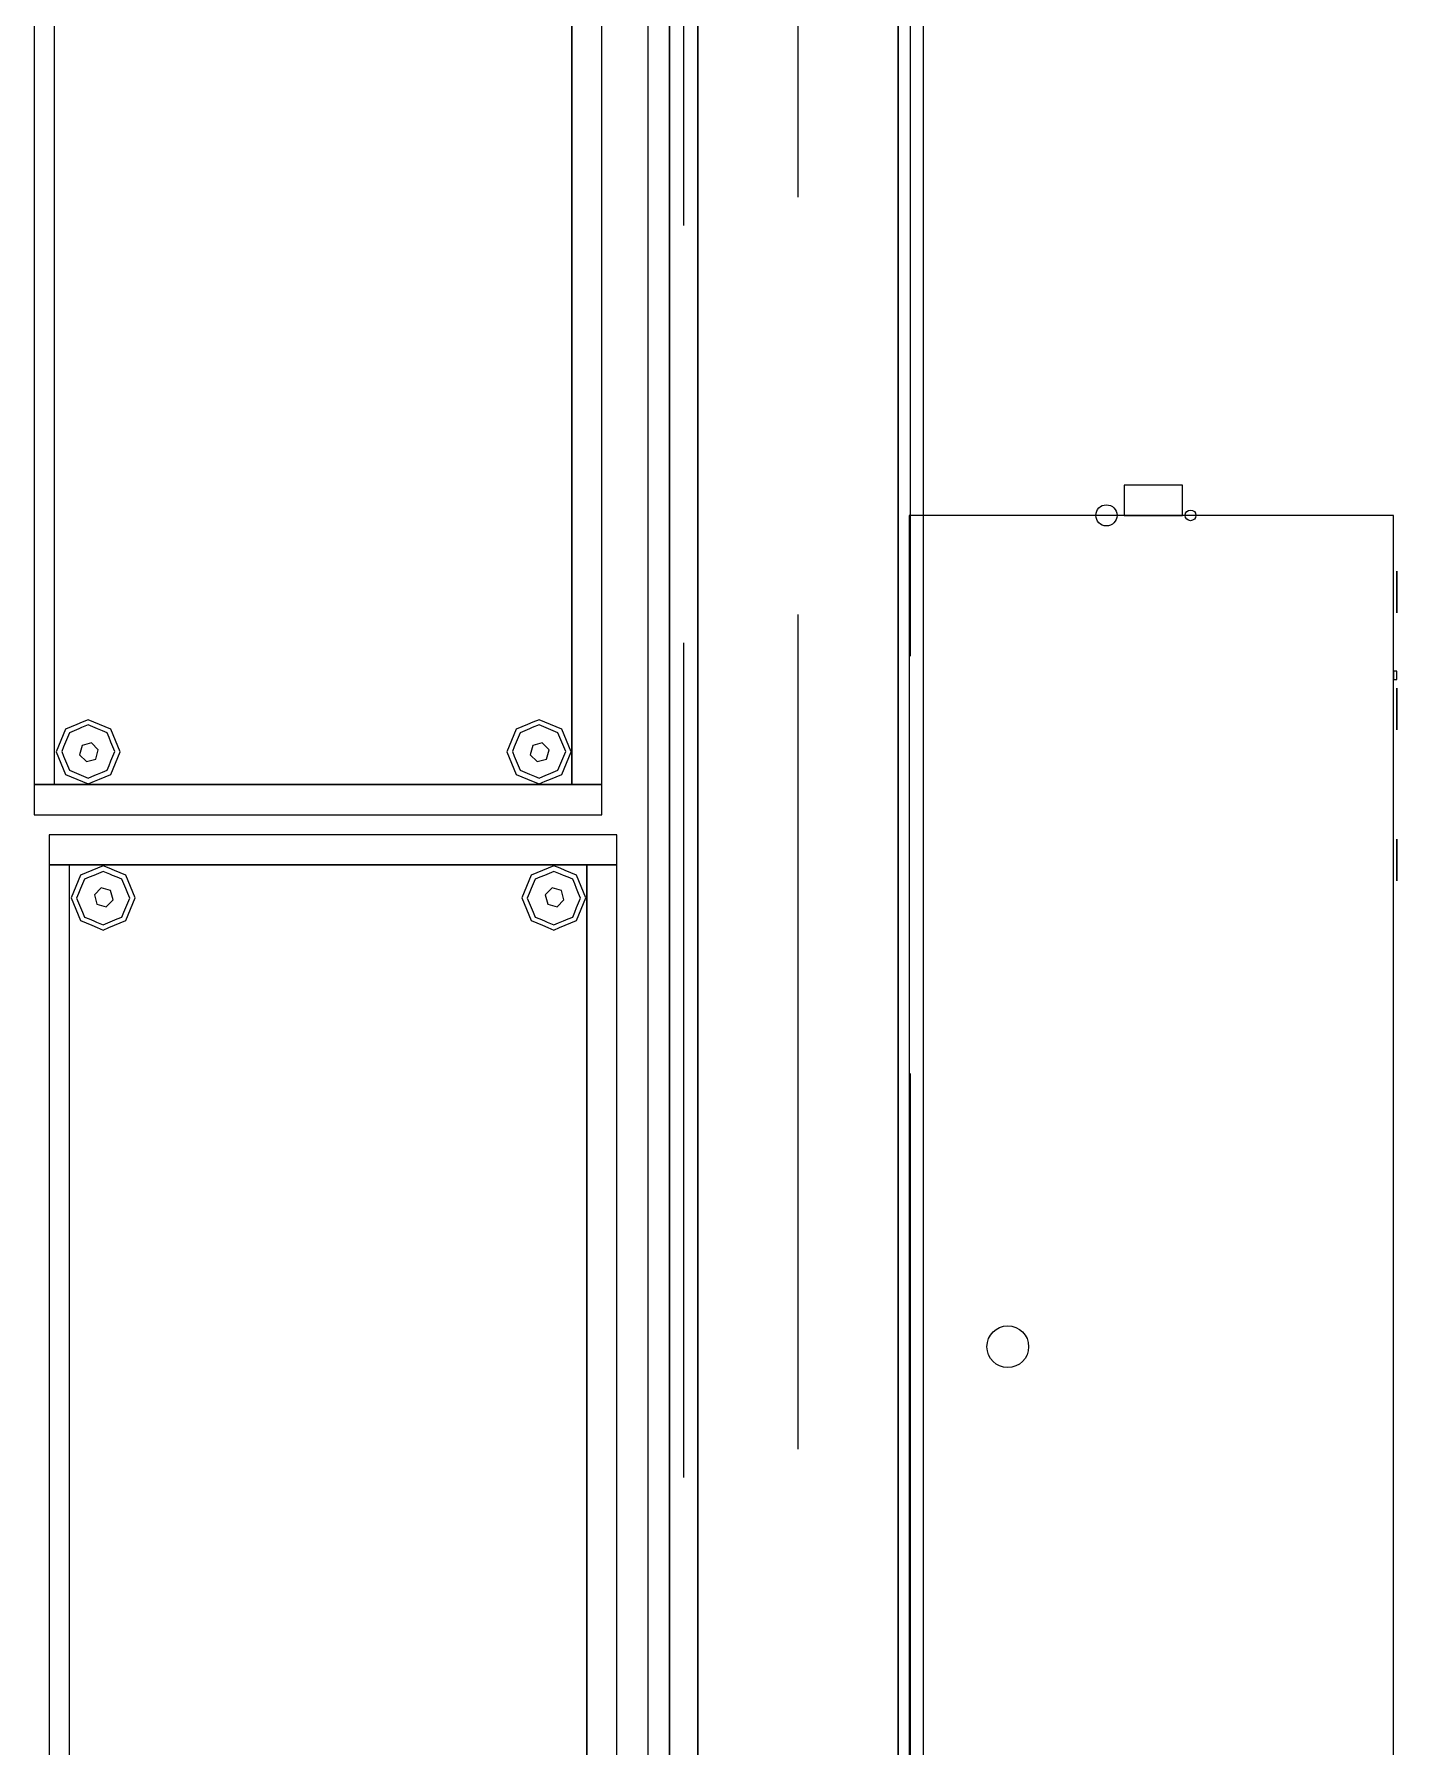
# Model space of a CAD drawing. Header units: millimetres. Extents: x -28.2 to 24.3, y -24.8 to 12.4.
# Drawn here: x 7.156 to 7.972, y -5.292 to -4.267 of the extents above; entities that cross this region are included whole.
import ezdxf

# ---------------------------------------------------------------- set-up
doc = ezdxf.new("R2010")
doc.units = ezdxf.units.MM
doc.linetypes.add('Dashed', pattern=[0.75, 0.5, -0.25])
for name, color, linetype in [('BUILDINGELEMENTPROXY', 8, 'Continuous'), ('EJE_MUROS', 8, 'Continuous'), ('FURNISHINGELEMENT', 8, 'Continuous'), ('LOSAS', 3, 'Continuous'), ('MUROS', 7, 'Continuous')]:
    doc.layers.add(name, color=color, linetype=linetype)

msp = doc.modelspace()

# ---------------------------------------------------------------- linework, layer by layer
at = {"layer": 'BUILDINGELEMENTPROXY'}
for p, q in [((7.8442, -4.5366), (7.8092, -4.5366)), ((7.8092, -4.5366), (7.8092, -4.5548)), ((7.8442, -4.5548), (7.8442, -4.5366)), ((7.6805, -4.5548), (7.6805, -5.3348)), ((7.9705, -4.5548), (7.6805, -4.5548)), ((7.8092, -4.5548), (7.8442, -4.5548)), ((7.9705, -5.3348), (7.9705, -4.5548)), ((7.9725, -4.5982), (7.9725, -4.5882)), ((7.9725, -4.5882), (7.9725, -4.5934)), ((7.9725, -4.5934), (7.9725, -4.5956)), ((7.9725, -4.5956), (7.9725, -4.6057)), ((7.9725, -4.5973), (7.9725, -4.6007)), ((7.9725, -4.604), (7.9725, -4.5973)), ((7.9725, -4.6032), (7.9725, -4.5982)), ((7.9725, -4.6007), (7.9725, -4.604)), ((7.9725, -4.6132), (7.9725, -4.6032)), ((7.9725, -4.6057), (7.9725, -4.6079)), ((7.9725, -4.6079), (7.9725, -4.6132)), ((7.9725, -4.6482), (7.9705, -4.6482)), ((7.9705, -4.6482), (7.9705, -4.6532)), ((7.9705, -4.6532), (7.9725, -4.6532)), ((7.9725, -4.6532), (7.9725, -4.6482)), ((7.9725, -4.6632), (7.9725, -4.6582)), ((7.9725, -4.6582), (7.9725, -4.6632)), ((7.9725, -4.6782), (7.9725, -4.6632)), ((7.9725, -4.6632), (7.9725, -4.6782)), ((7.9725, -4.6832), (7.9725, -4.6782)), ((7.9725, -4.6782), (7.9725, -4.6832)), ((7.9725, -4.7488), (7.9725, -4.7588)), ((7.9725, -4.7738), (7.9725, -4.7488)), ((7.9725, -4.7588), (7.9725, -4.7638)), ((7.9725, -4.7638), (7.9725, -4.7738))]:
    msp.add_line(p, q, dxfattribs=at)
for centre, radius in [((7.7986, -4.5548), 0.00635), ((7.849, -4.5548), 0.0032), ((7.7395, -5.0528), 0.0125)]:
    msp.add_circle(centre, radius, dxfattribs=at)
at = {"layer": 'EJE_MUROS', "linetype": 'Dashed'}
for p, q in [((7.6813, -6.1391), (7.6813, 0.8359)), ((7.6138, 0.6359), (7.6138, -5.9241)), ((7.5453, 0.6189), (7.5453, -5.9071))]:
    msp.add_line(p, q, dxfattribs=at)
at = {"layer": 'FURNISHINGELEMENT'}
for p, q in [((7.1563, -3.8141, 0.376), (7.1563, -4.7341, 0.376)), ((7.4963, -4.7341, 0.376), (7.4963, -3.8141, 0.376)), ((7.1563, -3.8321, 0.394), (7.1563, -4.7161, 0.394)), ((7.1563, -3.8321, 2.13), (7.1563, -4.7161, 2.13)), ((7.1683, -3.8321, 1.2655), (7.1683, -4.7161, 1.2655)), ((7.1683, -3.8321, 1.8502), (7.1683, -4.7161, 1.8502)), ((7.1683, -3.8321, 1.5578), (7.1683, -4.7161, 1.5578)), ((7.1683, -3.8321, 0.9732), (7.1683, -4.7161, 0.9732)), ((7.1683, -3.8321, 0.6808), (7.1683, -4.7161, 0.6808)), ((7.4783, -4.7161, 1.2655), (7.4783, -3.8321, 1.2655)), ((7.4783, -4.7161, 1.8502), (7.4783, -3.8321, 1.8502)), ((7.4783, -4.7161, 1.5578), (7.4783, -3.8321, 1.5578)), ((7.4783, -4.7161, 0.9732), (7.4783, -3.8321, 0.9732)), ((7.4783, -4.7161, 0.394), (7.4783, -3.8321, 0.394)), ((7.4783, -4.7161, 0.6808), (7.4783, -3.8321, 0.6808)), ((7.4783, -3.8321, 2.112), (7.4783, -4.7161, 2.112)), ((7.4963, -4.7161, 2.13), (7.4963, -3.8321, 2.13)), ((7.4963, -4.7161, 2.112), (7.4963, -3.8321, 2.112)), ((7.1887, -4.6772, 0.3224), (7.1851, -4.6787, 0.3224)), ((7.1887, -4.6772, 0.3224), (7.1851, -4.6787, 0.3224)), ((7.1921, -4.6786, 0.3224), (7.1887, -4.6772, 0.3224)), ((7.1921, -4.6786, 0.3224), (7.1887, -4.6772, 0.3224)), ((7.4587, -4.6772, 0.3224), (7.4551, -4.6787, 0.3224)), ((7.4587, -4.6772, 0.3224), (7.4551, -4.6787, 0.3224)), ((7.4621, -4.6786, 0.3224), (7.4587, -4.6772, 0.3224)), ((7.4621, -4.6786, 0.3224), (7.4587, -4.6772, 0.3224)), ((7.1737, -4.6862, 0.3224), (7.1723, -4.6896, 0.3224)), ((7.1737, -4.6862, 0.3224), (7.1723, -4.6896, 0.3224)), ((7.1751, -4.6828, 0.3224), (7.1737, -4.6862, 0.3224)), ((7.1751, -4.6828, 0.3224), (7.1737, -4.6862, 0.3224)), ((7.1785, -4.6814, 0.3224), (7.1751, -4.6828, 0.3224)), ((7.1785, -4.6814, 0.3224), (7.1751, -4.6828, 0.3224)), ((7.1763, -4.6878, 0.3149), (7.1751, -4.6906, 0.3149)), ((7.1763, -4.6878, 0.3149), (7.1751, -4.6906, 0.3149)), ((7.1774, -4.685, 0.3149), (7.1763, -4.6878, 0.3149)), ((7.1774, -4.685, 0.3149), (7.1763, -4.6878, 0.3149)), ((7.1803, -4.6838, 0.3149), (7.1774, -4.685, 0.3149)), ((7.1803, -4.6838, 0.3149), (7.1774, -4.685, 0.3149)), ((7.1819, -4.68, 0.3224), (7.1785, -4.6814, 0.3224)), ((7.1819, -4.68, 0.3224), (7.1785, -4.6814, 0.3224)), ((7.1831, -4.6826, 0.3149), (7.1803, -4.6838, 0.3149)), ((7.1831, -4.6826, 0.3149), (7.1803, -4.6838, 0.3149)), ((7.1851, -4.6787, 0.3224), (7.1819, -4.68, 0.3224)), ((7.1851, -4.6787, 0.3224), (7.1819, -4.68, 0.3224)), ((7.1847, -4.6819, 0.3149), (7.1831, -4.6826, 0.3149)), ((7.1847, -4.6819, 0.3149), (7.1831, -4.6826, 0.3149)), ((7.1887, -4.6803, 0.3149), (7.1847, -4.6819, 0.3149)), ((7.1887, -4.6803, 0.3149), (7.1847, -4.6819, 0.3149)), ((7.1915, -4.6815, 0.3149), (7.1887, -4.6803, 0.3149)), ((7.1915, -4.6815, 0.3149), (7.1887, -4.6803, 0.3149)), ((7.1943, -4.6826, 0.3149), (7.1915, -4.6815, 0.3149)), ((7.1943, -4.6826, 0.3149), (7.1915, -4.6815, 0.3149)), ((7.1955, -4.68, 0.3224), (7.1921, -4.6786, 0.3224)), ((7.1955, -4.68, 0.3224), (7.1921, -4.6786, 0.3224)), ((7.1972, -4.6838, 0.3149), (7.1943, -4.6826, 0.3149)), ((7.1972, -4.6838, 0.3149), (7.1943, -4.6826, 0.3149)), ((7.1989, -4.6814, 0.3224), (7.1955, -4.68, 0.3224)), ((7.1989, -4.6814, 0.3224), (7.1955, -4.68, 0.3224)), ((7.2, -4.685, 0.3149), (7.1972, -4.6838, 0.3149)), ((7.2, -4.685, 0.3149), (7.1972, -4.6838, 0.3149)), ((7.2023, -4.6828, 0.3224), (7.1989, -4.6814, 0.3224)), ((7.2023, -4.6828, 0.3224), (7.1989, -4.6814, 0.3224)), ((7.2012, -4.6878, 0.3149), (7.2, -4.685, 0.3149)), ((7.2012, -4.6878, 0.3149), (7.2, -4.685, 0.3149)), ((7.2023, -4.6906, 0.3149), (7.2012, -4.6878, 0.3149)), ((7.2023, -4.6906, 0.3149), (7.2012, -4.6878, 0.3149)), ((7.2037, -4.6862, 0.3224), (7.2023, -4.6828, 0.3224)), ((7.2037, -4.6862, 0.3224), (7.2023, -4.6828, 0.3224)), ((7.2051, -4.6896, 0.3224), (7.2037, -4.6862, 0.3224)), ((7.2051, -4.6896, 0.3224), (7.2037, -4.6862, 0.3224)), ((7.4437, -4.6862, 0.3224), (7.4423, -4.6896, 0.3224)), ((7.4437, -4.6862, 0.3224), (7.4423, -4.6896, 0.3224)), ((7.4451, -4.6828, 0.3224), (7.4437, -4.6862, 0.3224)), ((7.4451, -4.6828, 0.3224), (7.4437, -4.6862, 0.3224)), ((7.4485, -4.6814, 0.3224), (7.4451, -4.6828, 0.3224)), ((7.4485, -4.6814, 0.3224), (7.4451, -4.6828, 0.3224)), ((7.4463, -4.6878, 0.3149), (7.4451, -4.6906, 0.3149)), ((7.4463, -4.6878, 0.3149), (7.4451, -4.6906, 0.3149)), ((7.4474, -4.685, 0.3149), (7.4463, -4.6878, 0.3149)), ((7.4474, -4.685, 0.3149), (7.4463, -4.6878, 0.3149)), ((7.4503, -4.6838, 0.3149), (7.4474, -4.685, 0.3149)), ((7.4503, -4.6838, 0.3149), (7.4474, -4.685, 0.3149)), ((7.4519, -4.68, 0.3224), (7.4485, -4.6814, 0.3224)), ((7.4519, -4.68, 0.3224), (7.4485, -4.6814, 0.3224)), ((7.4531, -4.6826, 0.3149), (7.4503, -4.6838, 0.3149)), ((7.4531, -4.6826, 0.3149), (7.4503, -4.6838, 0.3149)), ((7.4551, -4.6787, 0.3224), (7.4519, -4.68, 0.3224)), ((7.4551, -4.6787, 0.3224), (7.4519, -4.68, 0.3224)), ((7.4547, -4.6819, 0.3149), (7.4531, -4.6826, 0.3149)), ((7.4547, -4.6819, 0.3149), (7.4531, -4.6826, 0.3149)), ((7.4587, -4.6803, 0.3149), (7.4547, -4.6819, 0.3149)), ((7.4587, -4.6803, 0.3149), (7.4547, -4.6819, 0.3149)), ((7.4615, -4.6815, 0.3149), (7.4587, -4.6803, 0.3149)), ((7.4615, -4.6815, 0.3149), (7.4587, -4.6803, 0.3149)), ((7.4643, -4.6826, 0.3149), (7.4615, -4.6815, 0.3149)), ((7.4643, -4.6826, 0.3149), (7.4615, -4.6815, 0.3149)), ((7.4655, -4.68, 0.3224), (7.4621, -4.6786, 0.3224)), ((7.4655, -4.68, 0.3224), (7.4621, -4.6786, 0.3224)), ((7.4672, -4.6838, 0.3149), (7.4643, -4.6826, 0.3149)), ((7.4672, -4.6838, 0.3149), (7.4643, -4.6826, 0.3149)), ((7.4689, -4.6814, 0.3224), (7.4655, -4.68, 0.3224)), ((7.4689, -4.6814, 0.3224), (7.4655, -4.68, 0.3224)), ((7.47, -4.685, 0.3149), (7.4672, -4.6838, 0.3149)), ((7.47, -4.685, 0.3149), (7.4672, -4.6838, 0.3149)), ((7.4723, -4.6828, 0.3224), (7.4689, -4.6814, 0.3224)), ((7.4723, -4.6828, 0.3224), (7.4689, -4.6814, 0.3224)), ((7.4712, -4.6878, 0.3149), (7.47, -4.685, 0.3149)), ((7.4712, -4.6878, 0.3149), (7.47, -4.685, 0.3149)), ((7.4723, -4.6906, 0.3149), (7.4712, -4.6878, 0.3149)), ((7.4723, -4.6906, 0.3149), (7.4712, -4.6878, 0.3149)), ((7.4737, -4.6862, 0.3224), (7.4723, -4.6828, 0.3224)), ((7.4737, -4.6862, 0.3224), (7.4723, -4.6828, 0.3224)), ((7.4751, -4.6896, 0.3224), (7.4737, -4.6862, 0.3224)), ((7.4751, -4.6896, 0.3224), (7.4737, -4.6862, 0.3224)), ((7.1709, -4.693, 0.3224), (7.1695, -4.6964, 0.3224)), ((7.1709, -4.693, 0.3224), (7.1695, -4.6964, 0.3224)), ((7.1695, -4.6964, 0.3224), (7.1709, -4.6998, 0.3224)), ((7.1695, -4.6964, 0.3224), (7.1709, -4.6998, 0.3224)), ((7.1723, -4.6896, 0.3224), (7.1709, -4.693, 0.3224)), ((7.1723, -4.6896, 0.3224), (7.1709, -4.693, 0.3224)), ((7.1739, -4.6934, 0.3149), (7.1728, -4.6962, 0.3149)), ((7.1739, -4.6934, 0.3149), (7.1728, -4.6962, 0.3149)), ((7.1728, -4.6962, 0.3149), (7.1739, -4.699, 0.3149)), ((7.1728, -4.6962, 0.3149), (7.1739, -4.699, 0.3149)), ((7.1751, -4.6906, 0.3149), (7.1739, -4.6934, 0.3149)), ((7.1751, -4.6906, 0.3149), (7.1739, -4.6934, 0.3149)), ((7.185, -4.6926, 0.328), (7.1835, -4.6982, 0.328)), ((7.1835, -4.6982, 0.328), (7.1876, -4.7023, 0.328)), ((7.1906, -4.6911, 0.328), (7.185, -4.6926, 0.328)), ((7.1947, -4.6952, 0.328), (7.1906, -4.6911, 0.328)), ((7.1932, -4.7008, 0.328), (7.1947, -4.6952, 0.328)), ((7.2035, -4.6934, 0.3149), (7.2023, -4.6906, 0.3149)), ((7.2035, -4.6934, 0.3149), (7.2023, -4.6906, 0.3149)), ((7.2047, -4.6962, 0.3149), (7.2035, -4.6934, 0.3149)), ((7.2047, -4.6962, 0.3149), (7.2035, -4.6934, 0.3149)), ((7.2035, -4.699, 0.3149), (7.2047, -4.6962, 0.3149)), ((7.2035, -4.699, 0.3149), (7.2047, -4.6962, 0.3149)), ((7.2065, -4.693, 0.3224), (7.2051, -4.6896, 0.3224)), ((7.2065, -4.693, 0.3224), (7.2051, -4.6896, 0.3224)), ((7.2079, -4.6964, 0.3224), (7.2065, -4.693, 0.3224)), ((7.2079, -4.6964, 0.3224), (7.2065, -4.693, 0.3224)), ((7.2065, -4.6998, 0.3224), (7.2079, -4.6964, 0.3224)), ((7.2065, -4.6998, 0.3224), (7.2079, -4.6964, 0.3224)), ((7.4409, -4.693, 0.3224), (7.4395, -4.6964, 0.3224)), ((7.4409, -4.693, 0.3224), (7.4395, -4.6964, 0.3224)), ((7.4395, -4.6964, 0.3224), (7.4409, -4.6998, 0.3224)), ((7.4395, -4.6964, 0.3224), (7.4409, -4.6998, 0.3224)), ((7.4423, -4.6896, 0.3224), (7.4409, -4.693, 0.3224)), ((7.4423, -4.6896, 0.3224), (7.4409, -4.693, 0.3224)), ((7.4439, -4.6934, 0.3149), (7.4428, -4.6962, 0.3149)), ((7.4439, -4.6934, 0.3149), (7.4428, -4.6962, 0.3149)), ((7.4428, -4.6962, 0.3149), (7.4439, -4.699, 0.3149)), ((7.4428, -4.6962, 0.3149), (7.4439, -4.699, 0.3149)), ((7.4451, -4.6906, 0.3149), (7.4439, -4.6934, 0.3149)), ((7.4451, -4.6906, 0.3149), (7.4439, -4.6934, 0.3149)), ((7.455, -4.6926, 0.328), (7.4535, -4.6982, 0.328)), ((7.4535, -4.6982, 0.328), (7.4576, -4.7023, 0.328)), ((7.4606, -4.6911, 0.328), (7.455, -4.6926, 0.328)), ((7.4647, -4.6952, 0.328), (7.4606, -4.6911, 0.328)), ((7.4632, -4.7008, 0.328), (7.4647, -4.6952, 0.328)), ((7.4735, -4.6934, 0.3149), (7.4723, -4.6906, 0.3149)), ((7.4735, -4.6934, 0.3149), (7.4723, -4.6906, 0.3149)), ((7.4747, -4.6962, 0.3149), (7.4735, -4.6934, 0.3149)), ((7.4747, -4.6962, 0.3149), (7.4735, -4.6934, 0.3149)), ((7.4735, -4.699, 0.3149), (7.4747, -4.6962, 0.3149)), ((7.4735, -4.699, 0.3149), (7.4747, -4.6962, 0.3149)), ((7.4765, -4.693, 0.3224), (7.4751, -4.6896, 0.3224)), ((7.4765, -4.693, 0.3224), (7.4751, -4.6896, 0.3224)), ((7.4779, -4.6964, 0.3224), (7.4765, -4.693, 0.3224)), ((7.4779, -4.6964, 0.3224), (7.4765, -4.693, 0.3224)), ((7.4765, -4.6998, 0.3224), (7.4779, -4.6964, 0.3224)), ((7.4765, -4.6998, 0.3224), (7.4779, -4.6964, 0.3224)), ((7.1709, -4.6998, 0.3224), (7.1723, -4.7032, 0.3224)), ((7.1709, -4.6998, 0.3224), (7.1723, -4.7032, 0.3224)), ((7.1723, -4.7032, 0.3224), (7.1737, -4.7066, 0.3224)), ((7.1723, -4.7032, 0.3224), (7.1737, -4.7066, 0.3224)), ((7.1737, -4.7066, 0.3224), (7.1751, -4.71, 0.3224)), ((7.1737, -4.7066, 0.3224), (7.1751, -4.71, 0.3224)), ((7.1739, -4.699, 0.3149), (7.1751, -4.7019, 0.3149)), ((7.1739, -4.699, 0.3149), (7.1751, -4.7019, 0.3149)), ((7.1751, -4.7019, 0.3149), (7.1763, -4.7047, 0.3149)), ((7.1751, -4.7019, 0.3149), (7.1763, -4.7047, 0.3149)), ((7.1763, -4.7047, 0.3149), (7.1774, -4.7075, 0.3149)), ((7.1763, -4.7047, 0.3149), (7.1774, -4.7075, 0.3149)), ((7.1774, -4.7075, 0.3149), (7.1803, -4.7087, 0.3149)), ((7.1774, -4.7075, 0.3149), (7.1803, -4.7087, 0.3149)), ((7.1876, -4.7023, 0.328), (7.1932, -4.7008, 0.328)), ((7.1972, -4.7087, 0.3149), (7.2, -4.7075, 0.3149)), ((7.1972, -4.7087, 0.3149), (7.2, -4.7075, 0.3149)), ((7.2, -4.7075, 0.3149), (7.2012, -4.7047, 0.3149)), ((7.2, -4.7075, 0.3149), (7.2012, -4.7047, 0.3149)), ((7.2012, -4.7047, 0.3149), (7.2023, -4.7019, 0.3149)), ((7.2012, -4.7047, 0.3149), (7.2023, -4.7019, 0.3149)), ((7.2023, -4.7019, 0.3149), (7.2035, -4.699, 0.3149)), ((7.2023, -4.7019, 0.3149), (7.2035, -4.699, 0.3149)), ((7.2023, -4.71, 0.3224), (7.2037, -4.7066, 0.3224)), ((7.2023, -4.71, 0.3224), (7.2037, -4.7066, 0.3224)), ((7.2037, -4.7066, 0.3224), (7.2051, -4.7032, 0.3224)), ((7.2037, -4.7066, 0.3224), (7.2051, -4.7032, 0.3224)), ((7.2051, -4.7032, 0.3224), (7.2065, -4.6998, 0.3224)), ((7.2051, -4.7032, 0.3224), (7.2065, -4.6998, 0.3224)), ((7.4409, -4.6998, 0.3224), (7.4423, -4.7032, 0.3224)), ((7.4409, -4.6998, 0.3224), (7.4423, -4.7032, 0.3224)), ((7.4423, -4.7032, 0.3224), (7.4437, -4.7066, 0.3224)), ((7.4423, -4.7032, 0.3224), (7.4437, -4.7066, 0.3224)), ((7.4437, -4.7066, 0.3224), (7.4451, -4.71, 0.3224)), ((7.4437, -4.7066, 0.3224), (7.4451, -4.71, 0.3224)), ((7.4439, -4.699, 0.3149), (7.4451, -4.7019, 0.3149)), ((7.4439, -4.699, 0.3149), (7.4451, -4.7019, 0.3149)), ((7.4451, -4.7019, 0.3149), (7.4463, -4.7047, 0.3149)), ((7.4451, -4.7019, 0.3149), (7.4463, -4.7047, 0.3149)), ((7.4463, -4.7047, 0.3149), (7.4474, -4.7075, 0.3149)), ((7.4463, -4.7047, 0.3149), (7.4474, -4.7075, 0.3149)), ((7.4474, -4.7075, 0.3149), (7.4503, -4.7087, 0.3149)), ((7.4474, -4.7075, 0.3149), (7.4503, -4.7087, 0.3149)), ((7.4576, -4.7023, 0.328), (7.4632, -4.7008, 0.328)), ((7.4672, -4.7087, 0.3149), (7.47, -4.7075, 0.3149)), ((7.4672, -4.7087, 0.3149), (7.47, -4.7075, 0.3149)), ((7.47, -4.7075, 0.3149), (7.4712, -4.7047, 0.3149)), ((7.47, -4.7075, 0.3149), (7.4712, -4.7047, 0.3149)), ((7.4712, -4.7047, 0.3149), (7.4723, -4.7019, 0.3149)), ((7.4712, -4.7047, 0.3149), (7.4723, -4.7019, 0.3149)), ((7.4723, -4.7019, 0.3149), (7.4735, -4.699, 0.3149)), ((7.4723, -4.7019, 0.3149), (7.4735, -4.699, 0.3149)), ((7.4723, -4.71, 0.3224), (7.4737, -4.7066, 0.3224)), ((7.4723, -4.71, 0.3224), (7.4737, -4.7066, 0.3224)), ((7.4737, -4.7066, 0.3224), (7.4751, -4.7032, 0.3224)), ((7.4737, -4.7066, 0.3224), (7.4751, -4.7032, 0.3224)), ((7.4751, -4.7032, 0.3224), (7.4765, -4.6998, 0.3224)), ((7.4751, -4.7032, 0.3224), (7.4765, -4.6998, 0.3224)), ((7.1563, -4.7161, 0.394), (7.4783, -4.7161, 0.394)), ((7.1563, -4.7161, 2.13), (7.4963, -4.7161, 2.13)), ((7.4963, -4.7161, 2.13), (7.1563, -4.7161, 2.13)), ((7.1563, -4.7161, 2.13), (7.1563, -4.7341, 2.13)), ((7.1683, -4.7161, 1.2655), (7.4783, -4.7161, 1.2655)), ((7.1683, -4.7161, 1.8502), (7.4783, -4.7161, 1.8502)), ((7.1683, -4.7161, 1.5578), (7.4783, -4.7161, 1.5578)), ((7.1683, -4.7161, 0.9732), (7.4783, -4.7161, 0.9732)), ((7.1683, -4.7161, 0.6808), (7.4783, -4.7161, 0.6808)), ((7.1751, -4.71, 0.3224), (7.1785, -4.7114, 0.3224)), ((7.1751, -4.71, 0.3224), (7.1785, -4.7114, 0.3224)), ((7.1785, -4.7114, 0.3224), (7.1819, -4.7128, 0.3224)), ((7.1785, -4.7114, 0.3224), (7.1819, -4.7128, 0.3224)), ((7.1803, -4.7087, 0.3149), (7.1831, -4.7098, 0.3149)), ((7.1803, -4.7087, 0.3149), (7.1831, -4.7098, 0.3149)), ((7.1819, -4.7128, 0.3224), (7.1853, -4.7142, 0.3224)), ((7.1819, -4.7128, 0.3224), (7.1853, -4.7142, 0.3224)), ((7.1831, -4.7098, 0.3149), (7.1859, -4.711, 0.3149)), ((7.1831, -4.7098, 0.3149), (7.1859, -4.711, 0.3149)), ((7.1853, -4.7142, 0.3224), (7.1887, -4.7156, 0.3224)), ((7.1853, -4.7142, 0.3224), (7.1887, -4.7156, 0.3224)), ((7.1859, -4.711, 0.3149), (7.1887, -4.7122, 0.3149)), ((7.1859, -4.711, 0.3149), (7.1887, -4.7122, 0.3149)), ((7.1887, -4.7122, 0.3149), (7.1927, -4.7105, 0.3149)), ((7.1887, -4.7122, 0.3149), (7.1927, -4.7105, 0.3149)), ((7.1887, -4.7156, 0.3224), (7.1924, -4.7141, 0.3224)), ((7.1887, -4.7156, 0.3224), (7.1924, -4.7141, 0.3224)), ((7.1924, -4.7141, 0.3224), (7.1955, -4.7128, 0.3224)), ((7.1924, -4.7141, 0.3224), (7.1955, -4.7128, 0.3224)), ((7.1927, -4.7105, 0.3149), (7.1943, -4.7098, 0.3149)), ((7.1927, -4.7105, 0.3149), (7.1943, -4.7098, 0.3149)), ((7.1943, -4.7098, 0.3149), (7.1972, -4.7087, 0.3149)), ((7.1943, -4.7098, 0.3149), (7.1972, -4.7087, 0.3149)), ((7.1955, -4.7128, 0.3224), (7.1989, -4.7114, 0.3224)), ((7.1955, -4.7128, 0.3224), (7.1989, -4.7114, 0.3224)), ((7.1989, -4.7114, 0.3224), (7.2023, -4.71, 0.3224)), ((7.1989, -4.7114, 0.3224), (7.2023, -4.71, 0.3224)), ((7.4451, -4.71, 0.3224), (7.4485, -4.7114, 0.3224)), ((7.4451, -4.71, 0.3224), (7.4485, -4.7114, 0.3224)), ((7.4485, -4.7114, 0.3224), (7.4519, -4.7128, 0.3224)), ((7.4485, -4.7114, 0.3224), (7.4519, -4.7128, 0.3224)), ((7.4503, -4.7087, 0.3149), (7.4531, -4.7098, 0.3149)), ((7.4503, -4.7087, 0.3149), (7.4531, -4.7098, 0.3149)), ((7.4519, -4.7128, 0.3224), (7.4553, -4.7142, 0.3224)), ((7.4519, -4.7128, 0.3224), (7.4553, -4.7142, 0.3224)), ((7.4531, -4.7098, 0.3149), (7.4559, -4.711, 0.3149)), ((7.4531, -4.7098, 0.3149), (7.4559, -4.711, 0.3149)), ((7.4553, -4.7142, 0.3224), (7.4587, -4.7156, 0.3224)), ((7.4553, -4.7142, 0.3224), (7.4587, -4.7156, 0.3224)), ((7.4559, -4.711, 0.3149), (7.4587, -4.7122, 0.3149)), ((7.4559, -4.711, 0.3149), (7.4587, -4.7122, 0.3149)), ((7.4587, -4.7122, 0.3149), (7.4627, -4.7105, 0.3149)), ((7.4587, -4.7122, 0.3149), (7.4627, -4.7105, 0.3149)), ((7.4587, -4.7156, 0.3224), (7.4624, -4.7141, 0.3224)), ((7.4587, -4.7156, 0.3224), (7.4624, -4.7141, 0.3224)), ((7.4624, -4.7141, 0.3224), (7.4655, -4.7128, 0.3224)), ((7.4624, -4.7141, 0.3224), (7.4655, -4.7128, 0.3224)), ((7.4627, -4.7105, 0.3149), (7.4643, -4.7098, 0.3149)), ((7.4627, -4.7105, 0.3149), (7.4643, -4.7098, 0.3149)), ((7.4643, -4.7098, 0.3149), (7.4672, -4.7087, 0.3149)), ((7.4643, -4.7098, 0.3149), (7.4672, -4.7087, 0.3149)), ((7.4655, -4.7128, 0.3224), (7.4689, -4.7114, 0.3224)), ((7.4655, -4.7128, 0.3224), (7.4689, -4.7114, 0.3224)), ((7.4689, -4.7114, 0.3224), (7.4723, -4.71, 0.3224)), ((7.4689, -4.7114, 0.3224), (7.4723, -4.71, 0.3224)), ((7.4783, -4.7161, 2.112), (7.4963, -4.7161, 2.112)), ((7.4963, -4.7341, 2.13), (7.4963, -4.7161, 2.13)), ((7.1563, -4.7341, 0.376), (7.4963, -4.7341, 0.376)), ((7.1563, -4.7341, 2.13), (7.4963, -4.7341, 2.13)), ((7.5053, -4.7462, 0.376), (7.1653, -4.7462, 0.376)), ((7.1653, -4.7462, 0.376), (7.1653, -5.6662, 0.376)), ((7.5053, -4.7462, 2.13), (7.1653, -4.7462, 2.13)), ((7.1653, -4.7462, 2.13), (7.1653, -4.7642, 2.13)), ((7.5053, -5.6662, 0.376), (7.5053, -4.7462, 0.376)), ((7.5053, -4.7642, 2.13), (7.5053, -4.7462, 2.13)), ((7.4873, -4.7642, 0.394), (7.1653, -4.7642, 0.394)), ((7.1653, -4.7642, 0.394), (7.1653, -5.6482, 0.394)), ((7.5053, -4.7642, 2.13), (7.1653, -4.7642, 2.13)), ((7.1653, -4.7642, 2.13), (7.1653, -5.6482, 2.13)), ((7.1653, -4.7642, 2.13), (7.5053, -4.7642, 2.13)), ((7.4873, -4.7642, 1.2655), (7.1773, -4.7642, 1.2655)), ((7.1773, -4.7642, 1.2655), (7.1773, -5.6482, 1.2655)), ((7.4873, -4.7642, 1.8502), (7.1773, -4.7642, 1.8502)), ((7.1773, -4.7642, 1.8502), (7.1773, -5.6482, 1.8502)), ((7.4873, -4.7642, 1.5578), (7.1773, -4.7642, 1.5578)), ((7.1773, -4.7642, 1.5578), (7.1773, -5.6482, 1.5578)), ((7.4873, -4.7642, 0.9732), (7.1773, -4.7642, 0.9732)), ((7.1773, -4.7642, 0.9732), (7.1773, -5.6482, 0.9732)), ((7.4873, -4.7642, 0.6808), (7.1773, -4.7642, 0.6808)), ((7.1773, -4.7642, 0.6808), (7.1773, -5.6482, 0.6808)), ((7.1874, -4.769, 0.3224), (7.184, -4.7704, 0.3224)), ((7.1874, -4.769, 0.3224), (7.184, -4.7704, 0.3224)), ((7.1908, -4.7675, 0.3224), (7.1874, -4.769, 0.3224)), ((7.1908, -4.7675, 0.3224), (7.1874, -4.769, 0.3224)), ((7.1942, -4.7661, 0.3224), (7.1908, -4.7675, 0.3224)), ((7.1942, -4.7661, 0.3224), (7.1908, -4.7675, 0.3224)), ((7.1948, -4.7693, 0.3149), (7.192, -4.7705, 0.3149)), ((7.1948, -4.7693, 0.3149), (7.192, -4.7705, 0.3149)), ((7.1976, -4.7647, 0.3224), (7.1942, -4.7661, 0.3224)), ((7.1976, -4.7647, 0.3224), (7.1942, -4.7661, 0.3224)), ((7.1976, -4.7681, 0.3149), (7.1948, -4.7693, 0.3149)), ((7.1976, -4.7681, 0.3149), (7.1948, -4.7693, 0.3149)), ((7.2013, -4.7662, 0.3224), (7.1976, -4.7647, 0.3224)), ((7.2013, -4.7662, 0.3224), (7.1976, -4.7647, 0.3224)), ((7.2016, -4.7698, 0.3149), (7.1976, -4.7681, 0.3149)), ((7.2016, -4.7698, 0.3149), (7.1976, -4.7681, 0.3149)), ((7.2044, -4.7675, 0.3224), (7.2013, -4.7662, 0.3224)), ((7.2044, -4.7675, 0.3224), (7.2013, -4.7662, 0.3224)), ((7.2033, -4.7705, 0.3149), (7.2016, -4.7698, 0.3149)), ((7.2033, -4.7705, 0.3149), (7.2016, -4.7698, 0.3149)), ((7.2078, -4.769, 0.3224), (7.2044, -4.7675, 0.3224)), ((7.2078, -4.769, 0.3224), (7.2044, -4.7675, 0.3224)), ((7.2112, -4.7704, 0.3224), (7.2078, -4.769, 0.3224)), ((7.2112, -4.7704, 0.3224), (7.2078, -4.769, 0.3224)), ((7.4574, -4.769, 0.3224), (7.454, -4.7704, 0.3224)), ((7.4574, -4.769, 0.3224), (7.454, -4.7704, 0.3224)), ((7.4608, -4.7675, 0.3224), (7.4574, -4.769, 0.3224)), ((7.4608, -4.7675, 0.3224), (7.4574, -4.769, 0.3224)), ((7.4642, -4.7661, 0.3224), (7.4608, -4.7675, 0.3224)), ((7.4642, -4.7661, 0.3224), (7.4608, -4.7675, 0.3224)), ((7.4648, -4.7693, 0.3149), (7.462, -4.7705, 0.3149)), ((7.4648, -4.7693, 0.3149), (7.462, -4.7705, 0.3149)), ((7.4676, -4.7647, 0.3224), (7.4642, -4.7661, 0.3224)), ((7.4676, -4.7647, 0.3224), (7.4642, -4.7661, 0.3224)), ((7.4676, -4.7681, 0.3149), (7.4648, -4.7693, 0.3149)), ((7.4676, -4.7681, 0.3149), (7.4648, -4.7693, 0.3149)), ((7.4713, -4.7662, 0.3224), (7.4676, -4.7647, 0.3224)), ((7.4713, -4.7662, 0.3224), (7.4676, -4.7647, 0.3224)), ((7.4716, -4.7698, 0.3149), (7.4676, -4.7681, 0.3149)), ((7.4716, -4.7698, 0.3149), (7.4676, -4.7681, 0.3149)), ((7.4744, -4.7675, 0.3224), (7.4713, -4.7662, 0.3224)), ((7.4744, -4.7675, 0.3224), (7.4713, -4.7662, 0.3224)), ((7.4733, -4.7705, 0.3149), (7.4716, -4.7698, 0.3149)), ((7.4733, -4.7705, 0.3149), (7.4716, -4.7698, 0.3149)), ((7.4778, -4.769, 0.3224), (7.4744, -4.7675, 0.3224)), ((7.4778, -4.769, 0.3224), (7.4744, -4.7675, 0.3224)), ((7.4812, -4.7704, 0.3224), (7.4778, -4.769, 0.3224)), ((7.4812, -4.7704, 0.3224), (7.4778, -4.769, 0.3224)), ((7.4873, -5.6482, 1.2655), (7.4873, -4.7642, 1.2655)), ((7.4873, -5.6482, 1.8502), (7.4873, -4.7642, 1.8502)), ((7.4873, -5.6482, 1.5578), (7.4873, -4.7642, 1.5578)), ((7.4873, -5.6482, 0.9732), (7.4873, -4.7642, 0.9732)), ((7.4873, -5.6482, 0.394), (7.4873, -4.7642, 0.394)), ((7.4873, -5.6482, 0.6808), (7.4873, -4.7642, 0.6808)), ((7.5053, -4.7642, 2.112), (7.4873, -4.7642, 2.112)), ((7.4873, -4.7642, 2.112), (7.4873, -5.6482, 2.112)), ((7.5053, -5.6482, 2.13), (7.5053, -4.7642, 2.13)), ((7.5053, -5.6482, 2.112), (7.5053, -4.7642, 2.112)), ((7.1812, -4.7772, 0.3224), (7.1798, -4.7805, 0.3224)), ((7.1812, -4.7772, 0.3224), (7.1798, -4.7805, 0.3224)), ((7.1826, -4.7738, 0.3224), (7.1812, -4.7772, 0.3224)), ((7.1826, -4.7738, 0.3224), (7.1812, -4.7772, 0.3224)), ((7.184, -4.7704, 0.3224), (7.1826, -4.7738, 0.3224)), ((7.184, -4.7704, 0.3224), (7.1826, -4.7738, 0.3224)), ((7.184, -4.7784, 0.3149), (7.1828, -4.7813, 0.3149)), ((7.184, -4.7784, 0.3149), (7.1828, -4.7813, 0.3149)), ((7.1852, -4.7756, 0.3149), (7.184, -4.7784, 0.3149)), ((7.1852, -4.7756, 0.3149), (7.184, -4.7784, 0.3149)), ((7.1864, -4.7728, 0.3149), (7.1852, -4.7756, 0.3149)), ((7.1864, -4.7728, 0.3149), (7.1852, -4.7756, 0.3149)), ((7.1892, -4.7716, 0.3149), (7.1864, -4.7728, 0.3149)), ((7.1892, -4.7716, 0.3149), (7.1864, -4.7728, 0.3149)), ((7.192, -4.7705, 0.3149), (7.1892, -4.7716, 0.3149)), ((7.192, -4.7705, 0.3149), (7.1892, -4.7716, 0.3149)), ((7.1965, -4.778, 0.328), (7.1924, -4.7821, 0.328)), ((7.2021, -4.7795, 0.328), (7.1965, -4.778, 0.328)), ((7.2036, -4.7851, 0.328), (7.2021, -4.7795, 0.328)), ((7.2061, -4.7716, 0.3149), (7.2033, -4.7705, 0.3149)), ((7.2061, -4.7716, 0.3149), (7.2033, -4.7705, 0.3149)), ((7.2089, -4.7728, 0.3149), (7.2061, -4.7716, 0.3149)), ((7.2089, -4.7728, 0.3149), (7.2061, -4.7716, 0.3149)), ((7.2101, -4.7756, 0.3149), (7.2089, -4.7728, 0.3149)), ((7.2101, -4.7756, 0.3149), (7.2089, -4.7728, 0.3149)), ((7.2112, -4.7784, 0.3149), (7.2101, -4.7756, 0.3149)), ((7.2112, -4.7784, 0.3149), (7.2101, -4.7756, 0.3149)), ((7.2126, -4.7738, 0.3224), (7.2112, -4.7704, 0.3224)), ((7.2126, -4.7738, 0.3224), (7.2112, -4.7704, 0.3224)), ((7.2124, -4.7813, 0.3149), (7.2112, -4.7784, 0.3149)), ((7.2124, -4.7813, 0.3149), (7.2112, -4.7784, 0.3149)), ((7.214, -4.7772, 0.3224), (7.2126, -4.7738, 0.3224)), ((7.214, -4.7772, 0.3224), (7.2126, -4.7738, 0.3224)), ((7.2154, -4.7805, 0.3224), (7.214, -4.7772, 0.3224)), ((7.2154, -4.7805, 0.3224), (7.214, -4.7772, 0.3224)), ((7.4512, -4.7772, 0.3224), (7.4498, -4.7805, 0.3224)), ((7.4512, -4.7772, 0.3224), (7.4498, -4.7805, 0.3224)), ((7.4526, -4.7738, 0.3224), (7.4512, -4.7772, 0.3224)), ((7.4526, -4.7738, 0.3224), (7.4512, -4.7772, 0.3224)), ((7.454, -4.7704, 0.3224), (7.4526, -4.7738, 0.3224)), ((7.454, -4.7704, 0.3224), (7.4526, -4.7738, 0.3224)), ((7.454, -4.7784, 0.3149), (7.4528, -4.7813, 0.3149)), ((7.454, -4.7784, 0.3149), (7.4528, -4.7813, 0.3149)), ((7.4552, -4.7756, 0.3149), (7.454, -4.7784, 0.3149)), ((7.4552, -4.7756, 0.3149), (7.454, -4.7784, 0.3149)), ((7.4564, -4.7728, 0.3149), (7.4552, -4.7756, 0.3149)), ((7.4564, -4.7728, 0.3149), (7.4552, -4.7756, 0.3149)), ((7.4592, -4.7716, 0.3149), (7.4564, -4.7728, 0.3149)), ((7.4592, -4.7716, 0.3149), (7.4564, -4.7728, 0.3149)), ((7.462, -4.7705, 0.3149), (7.4592, -4.7716, 0.3149)), ((7.462, -4.7705, 0.3149), (7.4592, -4.7716, 0.3149)), ((7.4665, -4.778, 0.328), (7.4624, -4.7821, 0.328)), ((7.4721, -4.7795, 0.328), (7.4665, -4.778, 0.328)), ((7.4736, -4.7851, 0.328), (7.4721, -4.7795, 0.328)), ((7.4761, -4.7716, 0.3149), (7.4733, -4.7705, 0.3149)), ((7.4761, -4.7716, 0.3149), (7.4733, -4.7705, 0.3149)), ((7.4789, -4.7728, 0.3149), (7.4761, -4.7716, 0.3149)), ((7.4789, -4.7728, 0.3149), (7.4761, -4.7716, 0.3149)), ((7.4801, -4.7756, 0.3149), (7.4789, -4.7728, 0.3149)), ((7.4801, -4.7756, 0.3149), (7.4789, -4.7728, 0.3149)), ((7.4812, -4.7784, 0.3149), (7.4801, -4.7756, 0.3149)), ((7.4812, -4.7784, 0.3149), (7.4801, -4.7756, 0.3149)), ((7.4826, -4.7738, 0.3224), (7.4812, -4.7704, 0.3224)), ((7.4826, -4.7738, 0.3224), (7.4812, -4.7704, 0.3224)), ((7.4824, -4.7813, 0.3149), (7.4812, -4.7784, 0.3149)), ((7.4824, -4.7813, 0.3149), (7.4812, -4.7784, 0.3149)), ((7.484, -4.7772, 0.3224), (7.4826, -4.7738, 0.3224)), ((7.484, -4.7772, 0.3224), (7.4826, -4.7738, 0.3224)), ((7.4854, -4.7805, 0.3224), (7.484, -4.7772, 0.3224)), ((7.4854, -4.7805, 0.3224), (7.484, -4.7772, 0.3224)), ((7.1798, -4.7805, 0.3224), (7.1784, -4.7839, 0.3224)), ((7.1798, -4.7805, 0.3224), (7.1784, -4.7839, 0.3224)), ((7.1784, -4.7839, 0.3224), (7.1798, -4.7873, 0.3224)), ((7.1784, -4.7839, 0.3224), (7.1798, -4.7873, 0.3224)), ((7.1798, -4.7873, 0.3224), (7.1812, -4.7907, 0.3224)), ((7.1798, -4.7873, 0.3224), (7.1812, -4.7907, 0.3224)), ((7.1828, -4.7813, 0.3149), (7.1817, -4.7841, 0.3149)), ((7.1828, -4.7813, 0.3149), (7.1817, -4.7841, 0.3149)), ((7.1817, -4.7841, 0.3149), (7.1828, -4.7869, 0.3149)), ((7.1817, -4.7841, 0.3149), (7.1828, -4.7869, 0.3149)), ((7.1828, -4.7869, 0.3149), (7.184, -4.7897, 0.3149)), ((7.1828, -4.7869, 0.3149), (7.184, -4.7897, 0.3149)), ((7.184, -4.7897, 0.3149), (7.1852, -4.7925, 0.3149)), ((7.184, -4.7897, 0.3149), (7.1852, -4.7925, 0.3149)), ((7.1924, -4.7821, 0.328), (7.1939, -4.7877, 0.328)), ((7.1939, -4.7877, 0.328), (7.1995, -4.7892, 0.328)), ((7.1995, -4.7892, 0.328), (7.2036, -4.7851, 0.328)), ((7.2101, -4.7925, 0.3149), (7.2112, -4.7897, 0.3149)), ((7.2101, -4.7925, 0.3149), (7.2112, -4.7897, 0.3149)), ((7.2112, -4.7897, 0.3149), (7.2124, -4.7869, 0.3149)), ((7.2112, -4.7897, 0.3149), (7.2124, -4.7869, 0.3149)), ((7.2136, -4.7841, 0.3149), (7.2124, -4.7813, 0.3149)), ((7.2136, -4.7841, 0.3149), (7.2124, -4.7813, 0.3149)), ((7.2124, -4.7869, 0.3149), (7.2136, -4.7841, 0.3149)), ((7.2124, -4.7869, 0.3149), (7.2136, -4.7841, 0.3149)), ((7.214, -4.7907, 0.3224), (7.2154, -4.7873, 0.3224)), ((7.214, -4.7907, 0.3224), (7.2154, -4.7873, 0.3224)), ((7.2168, -4.7839, 0.3224), (7.2154, -4.7805, 0.3224)), ((7.2168, -4.7839, 0.3224), (7.2154, -4.7805, 0.3224)), ((7.2154, -4.7873, 0.3224), (7.2168, -4.7839, 0.3224)), ((7.2154, -4.7873, 0.3224), (7.2168, -4.7839, 0.3224)), ((7.4498, -4.7805, 0.3224), (7.4484, -4.7839, 0.3224)), ((7.4498, -4.7805, 0.3224), (7.4484, -4.7839, 0.3224)), ((7.4484, -4.7839, 0.3224), (7.4498, -4.7873, 0.3224)), ((7.4484, -4.7839, 0.3224), (7.4498, -4.7873, 0.3224)), ((7.4498, -4.7873, 0.3224), (7.4512, -4.7907, 0.3224)), ((7.4498, -4.7873, 0.3224), (7.4512, -4.7907, 0.3224)), ((7.4528, -4.7813, 0.3149), (7.4517, -4.7841, 0.3149)), ((7.4528, -4.7813, 0.3149), (7.4517, -4.7841, 0.3149)), ((7.4517, -4.7841, 0.3149), (7.4528, -4.7869, 0.3149)), ((7.4517, -4.7841, 0.3149), (7.4528, -4.7869, 0.3149)), ((7.4528, -4.7869, 0.3149), (7.454, -4.7897, 0.3149)), ((7.4528, -4.7869, 0.3149), (7.454, -4.7897, 0.3149)), ((7.454, -4.7897, 0.3149), (7.4552, -4.7925, 0.3149)), ((7.454, -4.7897, 0.3149), (7.4552, -4.7925, 0.3149)), ((7.4624, -4.7821, 0.328), (7.4639, -4.7877, 0.328)), ((7.4639, -4.7877, 0.328), (7.4695, -4.7892, 0.328)), ((7.4695, -4.7892, 0.328), (7.4736, -4.7851, 0.328)), ((7.4801, -4.7925, 0.3149), (7.4812, -4.7897, 0.3149)), ((7.4801, -4.7925, 0.3149), (7.4812, -4.7897, 0.3149)), ((7.4812, -4.7897, 0.3149), (7.4824, -4.7869, 0.3149)), ((7.4812, -4.7897, 0.3149), (7.4824, -4.7869, 0.3149)), ((7.4836, -4.7841, 0.3149), (7.4824, -4.7813, 0.3149)), ((7.4836, -4.7841, 0.3149), (7.4824, -4.7813, 0.3149)), ((7.4824, -4.7869, 0.3149), (7.4836, -4.7841, 0.3149)), ((7.4824, -4.7869, 0.3149), (7.4836, -4.7841, 0.3149)), ((7.484, -4.7907, 0.3224), (7.4854, -4.7873, 0.3224)), ((7.484, -4.7907, 0.3224), (7.4854, -4.7873, 0.3224)), ((7.4868, -4.7839, 0.3224), (7.4854, -4.7805, 0.3224)), ((7.4868, -4.7839, 0.3224), (7.4854, -4.7805, 0.3224)), ((7.4854, -4.7873, 0.3224), (7.4868, -4.7839, 0.3224)), ((7.4854, -4.7873, 0.3224), (7.4868, -4.7839, 0.3224)), ((7.1812, -4.7907, 0.3224), (7.1826, -4.7941, 0.3224)), ((7.1812, -4.7907, 0.3224), (7.1826, -4.7941, 0.3224)), ((7.1826, -4.7941, 0.3224), (7.184, -4.7975, 0.3224)), ((7.1826, -4.7941, 0.3224), (7.184, -4.7975, 0.3224)), ((7.184, -4.7975, 0.3224), (7.1874, -4.7989, 0.3224)), ((7.184, -4.7975, 0.3224), (7.1874, -4.7989, 0.3224)), ((7.1852, -4.7925, 0.3149), (7.1864, -4.7954, 0.3149)), ((7.1852, -4.7925, 0.3149), (7.1864, -4.7954, 0.3149)), ((7.1864, -4.7954, 0.3149), (7.1892, -4.7965, 0.3149)), ((7.1864, -4.7954, 0.3149), (7.1892, -4.7965, 0.3149)), ((7.1874, -4.7989, 0.3224), (7.1908, -4.8003, 0.3224)), ((7.1874, -4.7989, 0.3224), (7.1908, -4.8003, 0.3224)), ((7.1892, -4.7965, 0.3149), (7.192, -4.7977, 0.3149)), ((7.1892, -4.7965, 0.3149), (7.192, -4.7977, 0.3149)), ((7.1908, -4.8003, 0.3224), (7.194, -4.8016, 0.3224)), ((7.1908, -4.8003, 0.3224), (7.194, -4.8016, 0.3224)), ((7.192, -4.7977, 0.3149), (7.1936, -4.7984, 0.3149)), ((7.192, -4.7977, 0.3149), (7.1936, -4.7984, 0.3149)), ((7.1936, -4.7984, 0.3149), (7.1976, -4.8, 0.3149)), ((7.1936, -4.7984, 0.3149), (7.1976, -4.8, 0.3149)), ((7.1976, -4.8, 0.3149), (7.2004, -4.7989, 0.3149)), ((7.1976, -4.8, 0.3149), (7.2004, -4.7989, 0.3149)), ((7.2004, -4.7989, 0.3149), (7.2033, -4.7977, 0.3149)), ((7.2004, -4.7989, 0.3149), (7.2033, -4.7977, 0.3149)), ((7.201, -4.8017, 0.3224), (7.2044, -4.8003, 0.3224)), ((7.201, -4.8017, 0.3224), (7.2044, -4.8003, 0.3224)), ((7.2033, -4.7977, 0.3149), (7.2061, -4.7965, 0.3149)), ((7.2033, -4.7977, 0.3149), (7.2061, -4.7965, 0.3149)), ((7.2044, -4.8003, 0.3224), (7.2078, -4.7989, 0.3224)), ((7.2044, -4.8003, 0.3224), (7.2078, -4.7989, 0.3224)), ((7.2061, -4.7965, 0.3149), (7.2089, -4.7954, 0.3149)), ((7.2061, -4.7965, 0.3149), (7.2089, -4.7954, 0.3149)), ((7.2078, -4.7989, 0.3224), (7.2112, -4.7975, 0.3224)), ((7.2078, -4.7989, 0.3224), (7.2112, -4.7975, 0.3224)), ((7.2089, -4.7954, 0.3149), (7.2101, -4.7925, 0.3149)), ((7.2089, -4.7954, 0.3149), (7.2101, -4.7925, 0.3149)), ((7.2112, -4.7975, 0.3224), (7.2126, -4.7941, 0.3224)), ((7.2112, -4.7975, 0.3224), (7.2126, -4.7941, 0.3224)), ((7.2126, -4.7941, 0.3224), (7.214, -4.7907, 0.3224)), ((7.2126, -4.7941, 0.3224), (7.214, -4.7907, 0.3224)), ((7.4512, -4.7907, 0.3224), (7.4526, -4.7941, 0.3224)), ((7.4512, -4.7907, 0.3224), (7.4526, -4.7941, 0.3224)), ((7.4526, -4.7941, 0.3224), (7.454, -4.7975, 0.3224)), ((7.4526, -4.7941, 0.3224), (7.454, -4.7975, 0.3224)), ((7.454, -4.7975, 0.3224), (7.4574, -4.7989, 0.3224)), ((7.454, -4.7975, 0.3224), (7.4574, -4.7989, 0.3224)), ((7.4552, -4.7925, 0.3149), (7.4564, -4.7954, 0.3149)), ((7.4552, -4.7925, 0.3149), (7.4564, -4.7954, 0.3149)), ((7.4564, -4.7954, 0.3149), (7.4592, -4.7965, 0.3149)), ((7.4564, -4.7954, 0.3149), (7.4592, -4.7965, 0.3149)), ((7.4574, -4.7989, 0.3224), (7.4608, -4.8003, 0.3224)), ((7.4574, -4.7989, 0.3224), (7.4608, -4.8003, 0.3224)), ((7.4592, -4.7965, 0.3149), (7.462, -4.7977, 0.3149)), ((7.4592, -4.7965, 0.3149), (7.462, -4.7977, 0.3149)), ((7.4608, -4.8003, 0.3224), (7.464, -4.8016, 0.3224)), ((7.4608, -4.8003, 0.3224), (7.464, -4.8016, 0.3224)), ((7.462, -4.7977, 0.3149), (7.4636, -4.7984, 0.3149)), ((7.462, -4.7977, 0.3149), (7.4636, -4.7984, 0.3149)), ((7.4636, -4.7984, 0.3149), (7.4676, -4.8, 0.3149)), ((7.4636, -4.7984, 0.3149), (7.4676, -4.8, 0.3149)), ((7.4676, -4.8, 0.3149), (7.4704, -4.7989, 0.3149)), ((7.4676, -4.8, 0.3149), (7.4704, -4.7989, 0.3149)), ((7.4704, -4.7989, 0.3149), (7.4733, -4.7977, 0.3149)), ((7.4704, -4.7989, 0.3149), (7.4733, -4.7977, 0.3149)), ((7.471, -4.8017, 0.3224), (7.4744, -4.8003, 0.3224)), ((7.471, -4.8017, 0.3224), (7.4744, -4.8003, 0.3224)), ((7.4733, -4.7977, 0.3149), (7.4761, -4.7965, 0.3149)), ((7.4733, -4.7977, 0.3149), (7.4761, -4.7965, 0.3149)), ((7.4744, -4.8003, 0.3224), (7.4778, -4.7989, 0.3224)), ((7.4744, -4.8003, 0.3224), (7.4778, -4.7989, 0.3224)), ((7.4761, -4.7965, 0.3149), (7.4789, -4.7954, 0.3149)), ((7.4761, -4.7965, 0.3149), (7.4789, -4.7954, 0.3149)), ((7.4778, -4.7989, 0.3224), (7.4812, -4.7975, 0.3224)), ((7.4778, -4.7989, 0.3224), (7.4812, -4.7975, 0.3224)), ((7.4789, -4.7954, 0.3149), (7.4801, -4.7925, 0.3149)), ((7.4789, -4.7954, 0.3149), (7.4801, -4.7925, 0.3149)), ((7.4812, -4.7975, 0.3224), (7.4826, -4.7941, 0.3224)), ((7.4812, -4.7975, 0.3224), (7.4826, -4.7941, 0.3224)), ((7.4826, -4.7941, 0.3224), (7.484, -4.7907, 0.3224)), ((7.4826, -4.7941, 0.3224), (7.484, -4.7907, 0.3224)), ((7.194, -4.8016, 0.3224), (7.1976, -4.8032, 0.3224)), ((7.194, -4.8016, 0.3224), (7.1976, -4.8032, 0.3224)), ((7.1976, -4.8032, 0.3224), (7.201, -4.8017, 0.3224)), ((7.1976, -4.8032, 0.3224), (7.201, -4.8017, 0.3224)), ((7.464, -4.8016, 0.3224), (7.4676, -4.8032, 0.3224)), ((7.464, -4.8016, 0.3224), (7.4676, -4.8032, 0.3224)), ((7.4676, -4.8032, 0.3224), (7.471, -4.8017, 0.3224)), ((7.4676, -4.8032, 0.3224), (7.471, -4.8017, 0.3224))]:
    msp.add_line(p, q, dxfattribs=at)
at = {"layer": 'LOSAS'}
for p, q in [((7.5238, 0.6359), (7.5238, -5.9241)), ((7.5368, 0.6189), (7.5368, -5.9071))]:
    msp.add_line(p, q, dxfattribs=at)
at = {"layer": 'MUROS'}
for p, q in [((7.6738, -6.1391), (7.6738, 0.8359)), ((7.6888, 0.8359), (7.6888, -6.1391)), ((7.5538, -5.9241), (7.5538, 0.6359)), ((7.6738, 0.6359), (7.6738, -5.9241)), ((7.5368, -5.9071), (7.5368, 0.6189)), ((7.5538, 0.6189), (7.5538, -5.9071))]:
    msp.add_line(p, q, dxfattribs=at)

doc.saveas('drawing.dxf')
